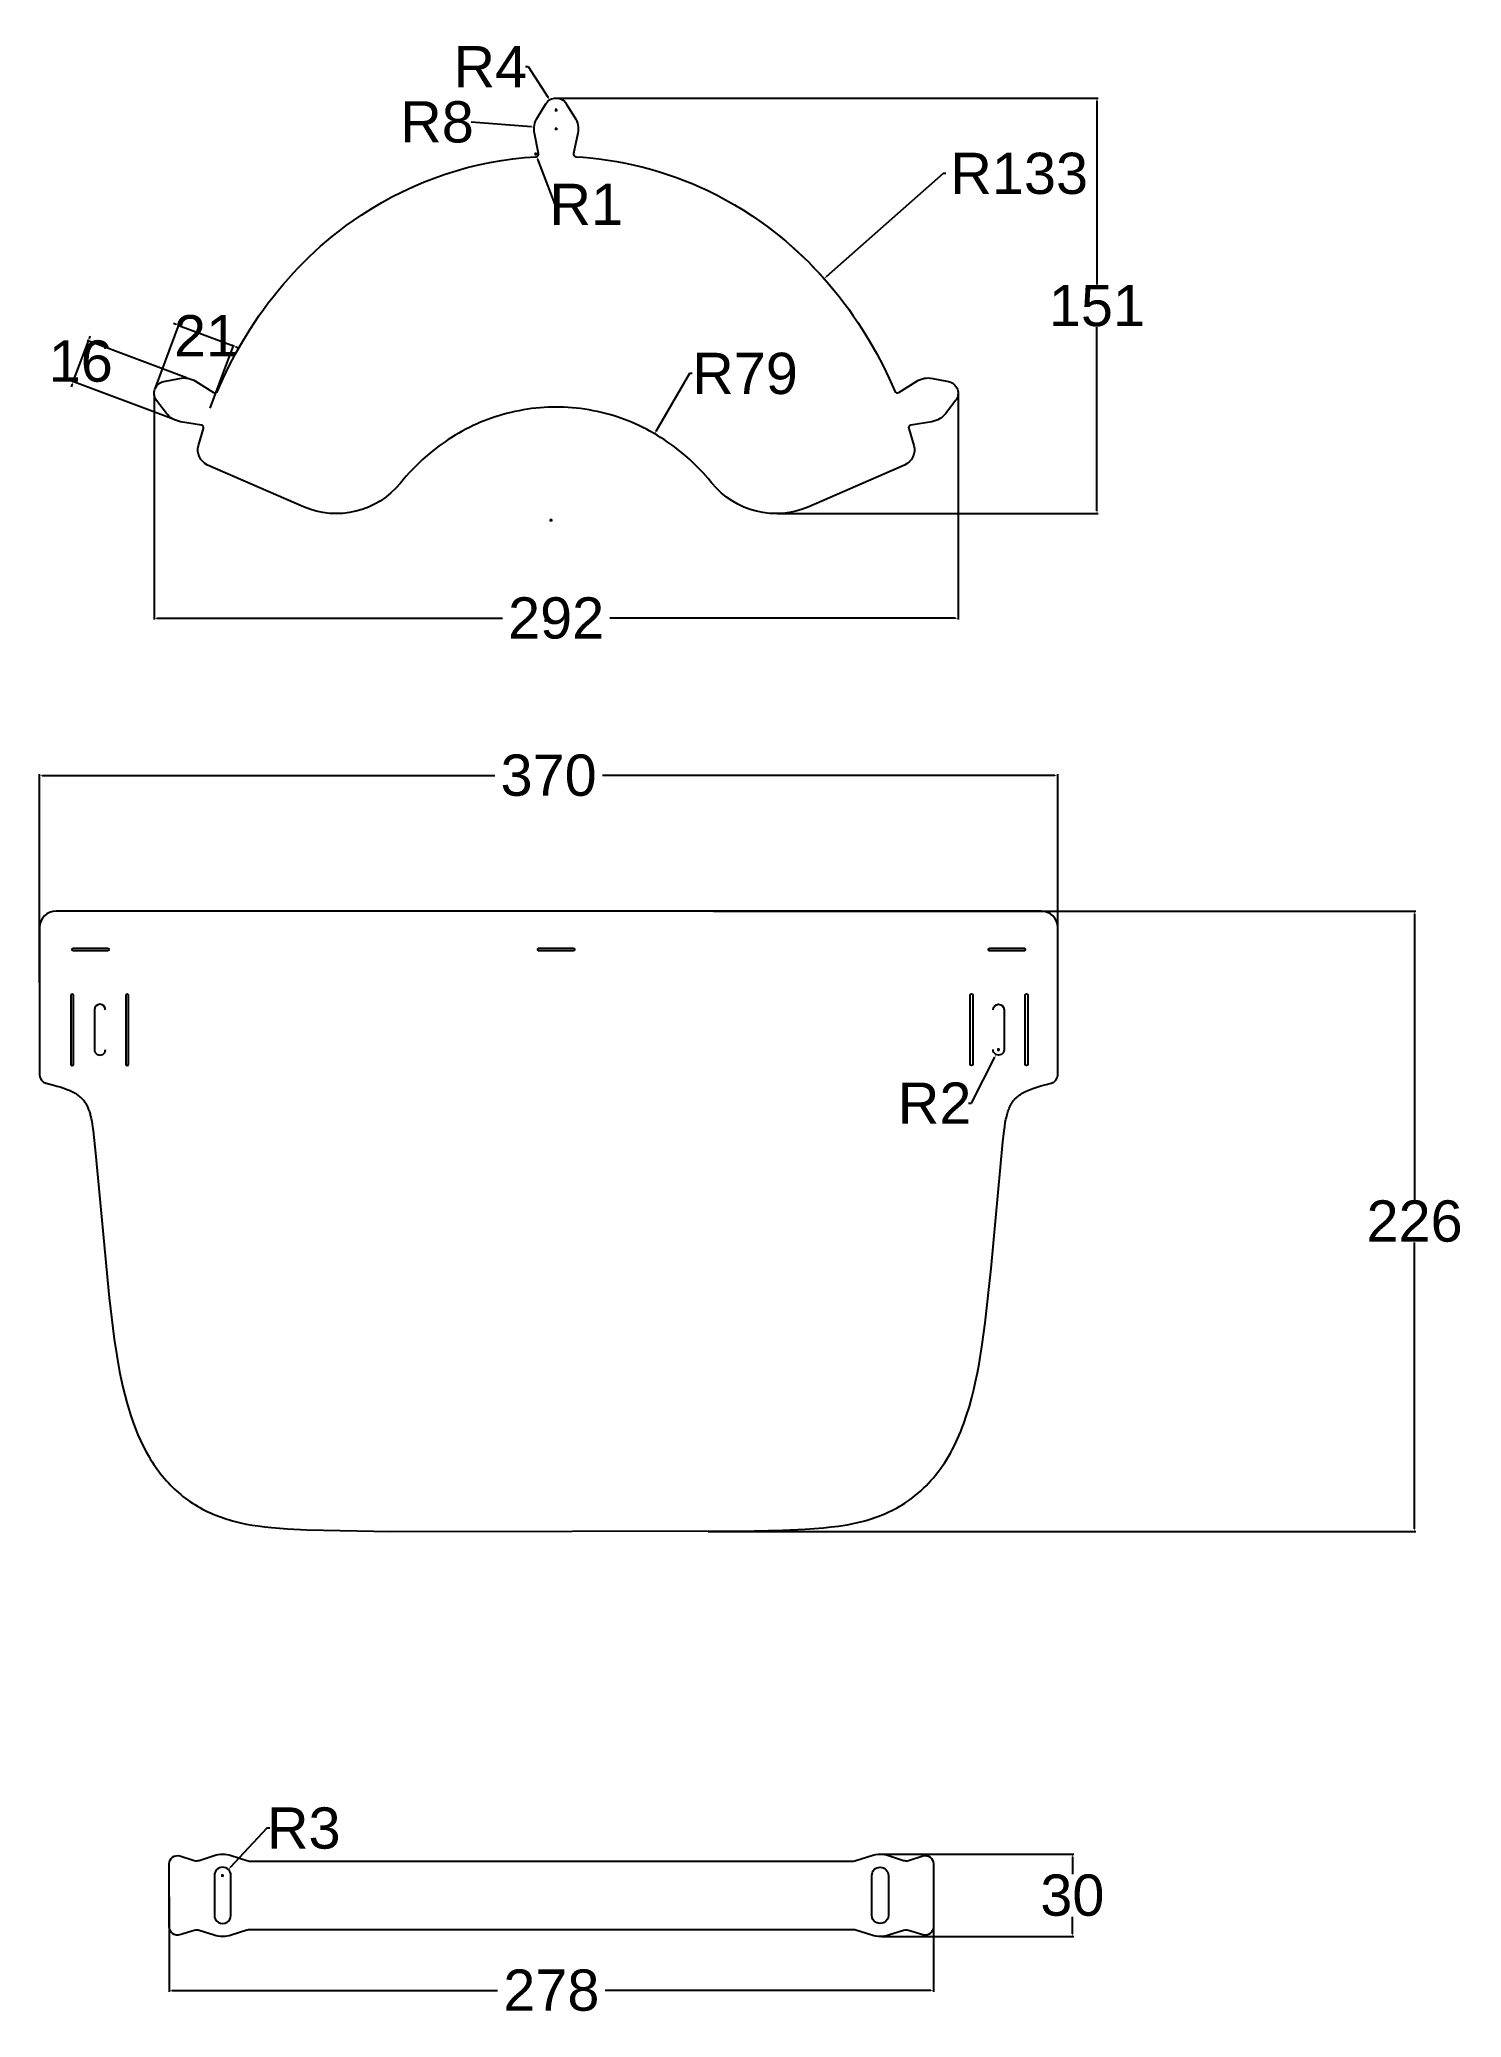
# Model space of a CAD drawing. Header units: millimetres. Extents: x -160 to 357, y -327 to 393.
import ezdxf

# ---------------------------------------------------------------- set-up
doc = ezdxf.new("R2010")
doc.units = ezdxf.units.MM
doc.header["$MEASUREMENT"] = 0
doc.layers.add('Layer 04', color=178, linetype='Continuous', true_color=0x000000)
doc.styles.add('Arial', font='')
doc.styles.get('Arial').set_extended_font_data('Arial')
doc.dimstyles.new('Default', dxfattribs={"dimtxt": 15, "dimasz": 1, "dimexe": 0.5, "dimexo": 0.5, "dimgap": 0.25, "dimtad": 0, "dimtih": 1, "dimtoh": 1, "dimdec": 0, "dimzin": 1, "dimdsep": 46, "dimtxsty": 'Arial', "dimcen": 0.5, "dimadec": 0, "dimazin": 0, "dimtfac": 1, "dimtdec": 4, "dimtix": 1, "dimtmove": 1, "dimatfit": 3, "dimfxl": 1, "dimtolj": 1, "dimtzin": 1, "dimarcsym": 0})

# ---------------------------------------------------------------- blocks, each defined once
blk = doc.blocks.new('*D1')
at = {"layer": 'Defpoints', "color": 0}
for p in [(146.12, -267.38), (146.12, -297.36), (216.02, -297.36)]:
    blk.add_point(p, dxfattribs=at)
at = {"layer": 'Layer 04', "color": 0, "lineweight": -2}
for p, q in [((146.62, -267.38), (216.52, -267.38)), ((216.02, -268.38), (216.02, -274.62)), ((216.02, -296.36), (216.02, -290.12)), ((146.62, -297.36), (216.52, -297.36))]:
    blk.add_line(p, q, dxfattribs=at)
at = {"layer": 'Layer 04', "color": 0}
for points in [[(216.19, -268.38), (215.86, -268.38), (216.02, -267.38)], [(215.86, -296.36), (216.19, -296.36), (216.02, -297.36)]]:
    blk.add_solid(points, dxfattribs=at)
at = {"layer": 'Layer 04', "color": 0, "insert": (216.02, -282.37), "char_height": 15, "attachment_point": 5, "style": 'Arial'}
blk.add_mtext('\\A1;30', dxfattribs=at)
blk = doc.blocks.new('*D2')
at = {"layer": 'Defpoints', "color": 0}
for p in [(-112.38, -282.37), (165.53, -282.37), (-112.38, -316.91)]:
    blk.add_point(p, dxfattribs=at)
at = {"layer": 'Layer 04', "color": 0, "lineweight": -2}
for p, q in [((-112.38, -282.87), (-112.38, -317.41)), ((165.53, -282.87), (165.53, -317.41)), ((-111.38, -316.91), (7.04, -316.91)), ((164.53, -316.91), (46.11, -316.91))]:
    blk.add_line(p, q, dxfattribs=at)
at = {"layer": 'Layer 04', "color": 0}
for points in [[(-111.38, -316.74), (-111.38, -317.08), (-112.38, -316.91)], [(164.53, -317.08), (164.53, -316.74), (165.53, -316.91)]]:
    blk.add_solid(points, dxfattribs=at)
at = {"layer": 'Layer 04', "color": 0, "insert": (26.57, -316.91), "char_height": 15, "attachment_point": 5, "style": 'Arial'}
blk.add_mtext('\\A1;278', dxfattribs=at)
blk = doc.blocks.new('*D3')
at = {"layer": 'Defpoints', "color": 0}
for p in [(-90.92, -272.93), (-92.98, -275.12)]:
    blk.add_point(p, dxfattribs=at)
at = {"layer": 'Layer 04', "color": 0, "lineweight": -2}
for p, q in [((-76.86, -257.97), (-90.23, -272.2)), ((-75.86, -257.97), (-76.86, -257.97))]:
    blk.add_line(p, q, dxfattribs=at)
at = {"layer": 'Layer 04', "color": 0}
for p, q in [((-93.48, -275.12), (-92.48, -275.12)), ((-92.98, -275.62), (-92.98, -274.62))]:
    blk.add_line(p, q, dxfattribs=at)
blk.add_solid([(-90.36, -272.09), (-90.11, -272.32), (-90.92, -272.93)], dxfattribs=at)
at = {"layer": 'Layer 04', "color": 0, "insert": (-63.47, -257.97), "char_height": 15, "attachment_point": 5, "style": 'Arial'}
blk.add_mtext('\\A1;R3', dxfattribs=at)
blk = doc.blocks.new('*D4')
at = {"layer": 'Defpoints', "color": 0}
for p in [(-141.78, 282.92), (-105.62, 269.38), (-111.15, 254.62)]:
    blk.add_point(p, dxfattribs=at)
at = {"layer": 'Layer 04', "color": 0, "lineweight": -2}
for p, q in [((-147.31, 268.16), (-141.78, 282.92)), ((-106.09, 269.56), (-142.25, 283.1)), ((-141.43, 283.86), (-141.08, 284.79)), ((-147.66, 267.22), (-148.01, 266.29)), ((-111.61, 254.8), (-147.78, 268.34))]:
    blk.add_line(p, q, dxfattribs=at)
at = {"layer": 'Layer 04', "color": 0}
for points in [[(-141.59, 283.92), (-141.28, 283.8), (-141.78, 282.92)], [(-147.5, 267.17), (-147.82, 267.28), (-147.31, 268.16)]]:
    blk.add_solid(points, dxfattribs=at)
at = {"layer": 'Layer 04', "color": 0, "insert": (-144.55, 275.54), "char_height": 15, "attachment_point": 5, "style": 'Arial'}
blk.add_mtext('\\A1;16', dxfattribs=at)
blk = doc.blocks.new('*D5')
at = {"layer": 'Defpoints', "color": 0}
for p in [(20.96, 350.96), (21.31, 350.03)]:
    blk.add_point(p, dxfattribs=at)
at = {"layer": 'Layer 04', "color": 0}
for p, q in [((20.46, 350.96), (21.46, 350.96)), ((20.96, 350.46), (20.96, 351.46))]:
    blk.add_line(p, q, dxfattribs=at)
at = {"layer": 'Layer 04', "color": 0, "lineweight": -2}
for p, q in [((28.01, 332.64), (21.67, 349.09)), ((29.01, 332.64), (28.01, 332.64))]:
    blk.add_line(p, q, dxfattribs=at)
at = {"layer": 'Layer 04', "color": 0}
blk.add_solid([(21.83, 349.15), (21.52, 349.03), (21.31, 350.03)], dxfattribs=at)
at = {"layer": 'Layer 04', "color": 0, "insert": (39.26, 332.64), "char_height": 15, "attachment_point": 5, "style": 'Arial'}
blk.add_mtext('\\A1;R1', dxfattribs=at)
blk = doc.blocks.new('*D6')
at = {"layer": 'Defpoints', "color": 0}
for p in [(20.32, 360.69), (28.29, 360.06)]:
    blk.add_point(p, dxfattribs=at)
at = {"layer": 'Layer 04', "color": 0, "lineweight": -2}
blk.add_line((19.32, 360.77), (-2.63, 362.53), dxfattribs=at)
at = {"layer": 'Layer 04', "color": 0}
for p, q in [((27.79, 360.06), (28.79, 360.06)), ((28.29, 359.56), (28.29, 360.56))]:
    blk.add_line(p, q, dxfattribs=at)
blk.add_solid([(19.31, 360.61), (19.34, 360.94), (20.32, 360.69)], dxfattribs=at)
at = {"layer": 'Layer 04', "color": 0, "insert": (-15.02, 362.53), "char_height": 15, "attachment_point": 5, "style": 'Arial'}
blk.add_mtext('\\A1;R8', dxfattribs=at)
blk = doc.blocks.new('*D7')
at = {"layer": 'Defpoints', "color": 0}
for p in [(25.93, 370.61), (28.3, 366.94)]:
    blk.add_point(p, dxfattribs=at)
at = {"layer": 'Layer 04', "color": 0, "lineweight": -2}
for p, q in [((17.11, 382.72), (18.11, 382.72)), ((18.11, 382.72), (25.39, 371.45))]:
    blk.add_line(p, q, dxfattribs=at)
at = {"layer": 'Layer 04', "color": 0}
for p, q in [((27.8, 366.94), (28.8, 366.94)), ((28.3, 366.44), (28.3, 367.44))]:
    blk.add_line(p, q, dxfattribs=at)
blk.add_solid([(25.25, 371.36), (25.53, 371.54), (25.93, 370.61)], dxfattribs=at)
at = {"layer": 'Layer 04', "color": 0, "insert": (4.36, 382.72), "char_height": 15, "attachment_point": 5, "style": 'Arial'}
blk.add_mtext('\\A1;R4', dxfattribs=at)
blk = doc.blocks.new('*D8')
at = {"layer": 'Defpoints', "color": 0}
for p in [(-89.07, 281.13), (-117.59, 265.45), (-97.73, 258.01)]:
    blk.add_point(p, dxfattribs=at)
at = {"layer": 'Layer 04', "color": 0, "lineweight": -2}
for p, q in [((-117.42, 265.92), (-108.76, 289.04)), ((-109.88, 288.92), (-110.81, 289.27)), ((-108.94, 288.57), (-89.07, 281.13)), ((-97.55, 258.48), (-88.9, 281.6)), ((-88.14, 280.78), (-87.2, 280.43))]:
    blk.add_line(p, q, dxfattribs=at)
at = {"layer": 'Layer 04', "color": 0}
for points in [[(-109.93, 288.76), (-109.82, 289.07), (-108.94, 288.57)], [(-88.08, 280.93), (-88.2, 280.62), (-89.07, 281.13)]]:
    blk.add_solid(points, dxfattribs=at)
at = {"layer": 'Layer 04', "color": 0, "insert": (-99.01, 284.85), "char_height": 15, "attachment_point": 5, "style": 'Arial'}
blk.add_mtext('\\A1;21', dxfattribs=at)
blk = doc.blocks.new('*D9')
at = {"layer": 'Defpoints', "color": 0}
for p in [(28.3, 371.31), (224.95, 371.31), (108.23, 220.15)]:
    blk.add_point(p, dxfattribs=at)
at = {"layer": 'Layer 04', "color": 0, "lineweight": -2}
for p, q in [((28.8, 371.31), (225.45, 371.31)), ((224.95, 370.31), (224.95, 303.48)), ((224.95, 221.15), (224.95, 287.98)), ((108.73, 220.15), (225.45, 220.15))]:
    blk.add_line(p, q, dxfattribs=at)
at = {"layer": 'Layer 04', "color": 0}
for points in [[(225.12, 370.31), (224.79, 370.31), (224.95, 371.31)], [(224.79, 221.15), (225.12, 221.15), (224.95, 220.15)]]:
    blk.add_solid(points, dxfattribs=at)
at = {"layer": 'Layer 04', "color": 0, "insert": (224.95, 295.73), "char_height": 15, "attachment_point": 5, "style": 'Arial'}
blk.add_mtext('\\A1;151', dxfattribs=at)
blk = doc.blocks.new('*D10')
at = {"layer": 'Defpoints', "color": 0}
for p in [(-117.87, 263.92), (174.48, 263.92), (174.48, 182.11)]:
    blk.add_point(p, dxfattribs=at)
at = {"layer": 'Layer 04', "color": 0, "lineweight": -2}
for p, q in [((-117.87, 263.42), (-117.87, 181.61)), ((174.48, 263.42), (174.48, 181.61)), ((-116.87, 182.11), (8.77, 182.11)), ((173.48, 182.11), (47.84, 182.11))]:
    blk.add_line(p, q, dxfattribs=at)
at = {"layer": 'Layer 04', "color": 0}
for points in [[(-116.87, 182.28), (-116.87, 181.94), (-117.87, 182.11)], [(173.48, 181.94), (173.48, 182.28), (174.48, 182.11)]]:
    blk.add_solid(points, dxfattribs=at)
at = {"layer": 'Layer 04', "color": 0, "insert": (28.3, 182.11), "char_height": 15, "attachment_point": 5, "style": 'Arial'}
blk.add_mtext('\\A1;292', dxfattribs=at)
blk = doc.blocks.new('*D11')
at = {"layer": 'Defpoints', "color": 0}
for p in [(125.77, 305.59), (26.45, 217.76)]:
    blk.add_point(p, dxfattribs=at)
at = {"layer": 'Layer 04', "color": 0, "lineweight": -2}
for p, q in [((168.99, 343.81), (126.52, 306.26)), ((169.99, 343.81), (168.99, 343.81))]:
    blk.add_line(p, q, dxfattribs=at)
at = {"layer": 'Layer 04', "color": 0}
for p, q in [((25.95, 217.76), (26.95, 217.76)), ((26.45, 217.26), (26.45, 218.26))]:
    blk.add_line(p, q, dxfattribs=at)
blk.add_solid([(126.41, 306.38), (126.63, 306.13), (125.77, 305.59)], dxfattribs=at)
at = {"layer": 'Layer 04', "color": 0, "insert": (196.67, 343.81), "char_height": 15, "attachment_point": 5, "style": 'Arial'}
blk.add_mtext('\\A1;R133', dxfattribs=at)
blk = doc.blocks.new('*D12')
at = {"layer": 'Defpoints', "color": 0}
for p in [(64.09, 249.22), (24.61, 181.35)]:
    blk.add_point(p, dxfattribs=at)
at = {"layer": 'Layer 04', "color": 0, "lineweight": -2}
for p, q in [((76.8, 271.06), (64.6, 250.08)), ((77.8, 271.06), (76.8, 271.06))]:
    blk.add_line(p, q, dxfattribs=at)
at = {"layer": 'Layer 04', "color": 0}
for p, q in [((24.11, 181.35), (25.11, 181.35)), ((24.61, 180.85), (24.61, 181.85))]:
    blk.add_line(p, q, dxfattribs=at)
blk.add_solid([(64.45, 250.16), (64.74, 250), (64.09, 249.22)], dxfattribs=at)
at = {"layer": 'Layer 04', "color": 0, "insert": (96.98, 271.06), "char_height": 15, "attachment_point": 5, "style": 'Arial'}
blk.add_mtext('\\A1;R79', dxfattribs=at)
blk = doc.blocks.new('*D13')
at = {"layer": 'Defpoints', "color": 0}
for p in [(188.28, 23.43), (189.18, 25.21)]:
    blk.add_point(p, dxfattribs=at)
at = {"layer": 'Layer 04', "color": 0, "lineweight": -2}
for p, q in [((179.31, 5.76), (187.83, 22.54)), ((178.31, 5.76), (179.31, 5.76))]:
    blk.add_line(p, q, dxfattribs=at)
at = {"layer": 'Layer 04', "color": 0}
for p, q in [((188.68, 25.21), (189.68, 25.21)), ((189.18, 24.71), (189.18, 25.71))]:
    blk.add_line(p, q, dxfattribs=at)
blk.add_solid([(187.98, 22.47), (187.68, 22.62), (188.28, 23.43)], dxfattribs=at)
at = {"layer": 'Layer 04', "color": 0, "insert": (165.91, 5.76), "char_height": 15, "attachment_point": 5, "style": 'Arial'}
blk.add_mtext('\\A1;R2', dxfattribs=at)
blk = doc.blocks.new('*D14')
at = {"layer": 'Defpoints', "color": 0}
for p in [(-159.54, 124.94), (-159.54, 49.01), (210.68, 49.01)]:
    blk.add_point(p, dxfattribs=at)
at = {"layer": 'Layer 04', "color": 0, "lineweight": -2}
for p, q in [((-159.54, 49.51), (-159.54, 125.44)), ((-158.54, 124.94), (6.04, 124.94)), ((209.68, 124.94), (45.11, 124.94)), ((210.68, 49.51), (210.68, 125.44))]:
    blk.add_line(p, q, dxfattribs=at)
at = {"layer": 'Layer 04', "color": 0}
for points in [[(-158.54, 125.11), (-158.54, 124.77), (-159.54, 124.94)], [(209.68, 124.77), (209.68, 125.11), (210.68, 124.94)]]:
    blk.add_solid(points, dxfattribs=at)
at = {"layer": 'Layer 04', "color": 0, "insert": (25.57, 124.94), "char_height": 15, "attachment_point": 5, "style": 'Arial'}
blk.add_mtext('\\A1;370', dxfattribs=at)
blk = doc.blocks.new('*D15')
at = {"layer": 'Defpoints', "color": 0}
for p in [(84.97, 75.62), (83.07, -150.05), (340.46, -150.05)]:
    blk.add_point(p, dxfattribs=at)
at = {"layer": 'Layer 04', "color": 0, "lineweight": -2}
for p, q in [((85.47, 75.62), (340.96, 75.62)), ((340.46, 74.62), (340.46, -29.46)), ((340.46, -149.05), (340.46, -44.96)), ((83.57, -150.05), (340.96, -150.05))]:
    blk.add_line(p, q, dxfattribs=at)
at = {"layer": 'Layer 04', "color": 0}
for points in [[(340.63, 74.62), (340.29, 74.62), (340.46, 75.62)], [(340.29, -149.05), (340.63, -149.05), (340.46, -150.05)]]:
    blk.add_solid(points, dxfattribs=at)
at = {"layer": 'Layer 04', "color": 0, "insert": (340.46, -37.21), "char_height": 15, "attachment_point": 5, "style": 'Arial'}
blk.add_mtext('\\A1;226', dxfattribs=at)

msp = doc.modelspace()

# ---------------------------------------------------------------- linework, layer by layer
at = {"layer": 'Layer 04', "color": 4, "true_color": 0x21ffff}
for points in [[(98.78, 328.93), (98.69, 329), (102.01, 326.76), (104.59, 324.91), (107.12, 323.01), (109.61, 321.04), (111.78, 319.24), (113.92, 317.39), (116.01, 315.51), (118.07, 313.57), (120.01, 311.67), (121.92, 309.72), (123.79, 307.74), (125.62, 305.73), (127.52, 303.55), (129.38, 301.33), (131.19, 299.07), (132.96, 296.78), (134.68, 294.46), (136.35, 292.1), (137.98, 289.71), (139.56, 287.28), (140.95, 285.07), (142.29, 282.83), (144.87, 278.29), (147.18, 273.86), (149.36, 269.36), (151.44, 264.68, 0.460753), (152.89, 264.22), (159.42, 268.3, -0.191374), (165.23, 269.35), (170.97, 268.2, -0.555652), (173.57, 261.25), (170, 256.62, -0.191374), (164.92, 253.6), (157.32, 252.38, 0.461057), (156.53, 251.09), (158.39, 244.99, -0.375676), (155.02, 237.84), (120.23, 222.66, -0.337556), (84.91, 231.29), (83.55, 232.92), (81.74, 234.96), (80.81, 235.96), (79.86, 236.94), (77.91, 238.86), (76.91, 239.79), (75.9, 240.7), (73.94, 242.37), (71.92, 243.97), (70.86, 244.78), (69.78, 245.56), (68.68, 246.32), (67.57, 247.07), (66.31, 247.88), (65.03, 248.66), (63.74, 249.42), (62.43, 250.15), (61.11, 250.86), (59.77, 251.53), (58.42, 252.18), (57.06, 252.8), (55.76, 253.36), (54.46, 253.9), (53.14, 254.4), (51.82, 254.89), (50.45, 255.35), (49.08, 255.79), (47.7, 256.19), (46.31, 256.57), (44.81, 256.95), (43.31, 257.29), (41.79, 257.6), (40.27, 257.88), (38.74, 258.13), (37.21, 258.34), (35.67, 258.52), (34.13, 258.66), (32.68, 258.77), (31.22, 258.84), (29.77, 258.89), (28.31, 258.9), (26.85, 258.89), (25.4, 258.84), (23.94, 258.77), (22.49, 258.66), (20.94, 258.51), (19.4, 258.34), (17.87, 258.12), (16.34, 257.88), (14.81, 257.6), (13.3, 257.29), (11.79, 256.94), (10.28, 256.57), (8.9, 256.19), (7.51, 255.78), (6.14, 255.34), (4.78, 254.88), (3.46, 254.4), (2.14, 253.89), (0.84, 253.36), (-0.45, 252.8), (-1.82, 252.18), (-3.17, 251.53), (-4.5, 250.86), (-5.82, 250.15), (-7.13, 249.42), (-8.42, 248.66), (-9.7, 247.88), (-10.96, 247.07), (-12.06, 246.32), (-13.16, 245.56), (-14.24, 244.78), (-15.3, 243.97), (-17.32, 242.37), (-19.28, 240.7), (-20.3, 239.79), (-21.3, 238.85), (-22.28, 237.9), (-23.25, 236.94), (-24.2, 235.96), (-25.13, 234.96), (-26.05, 233.94), (-26.94, 232.92), (-28.3, 231.28, -0.33748), (-63.62, 222.66), (-98.41, 237.84, -0.375722), (-101.78, 244.99), (-99.91, 251.08, 0.460909), (-100.71, 252.38), (-108.32, 253.6, -0.191374), (-113.4, 256.62), (-116.97, 261.25, -0.555652), (-114.36, 268.2), (-108.63, 269.35, -0.191374), (-102.82, 268.3), (-96.28, 264.21, 0.460716), (-94.83, 264.67), (-92.75, 269.36), (-90.57, 273.86), (-88.26, 278.28), (-85.68, 282.83), (-84.34, 285.06), (-82.96, 287.27), (-81.37, 289.7), (-79.75, 292.09), (-78.07, 294.44), (-76.36, 296.77), (-74.59, 299.06), (-72.78, 301.32), (-70.92, 303.53), (-69.02, 305.71), (-67.19, 307.73), (-65.32, 309.71), (-63.41, 311.65), (-61.47, 313.56), (-59.41, 315.49), (-57.32, 317.38), (-55.18, 319.22), (-53.01, 321.02), (-50.52, 322.99), (-47.99, 324.9), (-45.41, 326.75), (-42.34, 328.83, -0.132261), (21.01, 349.96, 0.456353), (21.94, 351.16), (20.45, 358.47, -0.191374), (21.5, 364.28), (24.59, 369.25, -0.555652), (32.01, 369.25), (35.1, 364.28, -0.191374), (36.15, 358.47), (34.67, 351.16, 0.456368), (35.59, 349.96), (38.11, 349.79), (40.62, 349.57), (43.87, 349.21), (47.12, 348.76), (50.36, 348.23), (53.58, 347.62), (56.78, 346.93), (59.97, 346.15), (63.13, 345.3), (66.27, 344.36), (69.17, 343.42), (72.05, 342.41), (74.9, 341.33), (77.72, 340.18), (80.46, 338.99), (83.17, 337.74), (86.56, 336.06), (89.9, 334.29), (93.19, 332.42), (96.42, 330.46), (99.6, 328.41), (102.72, 326.27), (105.77, 324.04), (108.76, 321.73), (111.69, 319.34), (114.54, 316.87), (117.32, 314.32), (120.03, 311.69), (122.66, 308.99), (125.21, 306.22), (127.68, 303.39), (130.07, 300.48)], [(-135.59, 39.72, 0.999872), (-139.6, 39.72), (-139.59, 25.22, 1.00001), (-135.59, 25.22)], [(187.19, 39.72, -0.999872), (191.19, 39.72), (191.19, 25.22, -1.00001), (187.19, 25.22)]]:
    msp.add_lwpolyline(points, format="xyb", dxfattribs=at)
for points in [[(-31.93, 75.62), (-153.51, 75.62), (-153.56, 75.62, 0.410885), (-159.54, 69.67), (-159.54, 69.61), (-159.54, 15.97), (-159.54, 15.94, 0.343855), (-157.2, 13.04), (-157.17, 13.03), (-154.39, 12.31), (-153.24, 11.99), (-152.1, 11.64), (-151.11, 11.32), (-150.12, 10.97), (-149.26, 10.63), (-148.83, 10.45), (-148.4, 10.27), (-148.03, 10.09), (-147.65, 9.91), (-147.28, 9.72), (-146.92, 9.52), (-146.59, 9.33), (-146.27, 9.14), (-145.96, 8.93), (-145.65, 8.72), (-145.38, 8.53), (-145.12, 8.32), (-144.87, 8.11), (-144.62, 7.9), (-144.38, 7.67), (-144.15, 7.44), (-143.92, 7.2), (-143.7, 6.95), (-143.49, 6.7), (-143.29, 6.43), (-143.09, 6.16), (-142.91, 5.89), (-142.73, 5.6), (-142.56, 5.31), (-142.39, 5.01), (-142.24, 4.71), (-142.09, 4.39), (-141.95, 4.07), (-141.82, 3.75), (-141.69, 3.43), (-141.56, 3.04), (-141.43, 2.65), (-141.31, 2.26), (-141.19, 1.86), (-141.08, 1.43), (-140.97, 1), (-140.78, 0.13), (-140.58, -0.89), (-140.4, -1.91), (-140.05, -4.34), (-139.17, -12.38), (-134.28, -65.04), (-132.41, -80.05), (-131.49, -86), (-130.42, -91.93), (-129.23, -97.56), (-128.55, -100.36), (-127.81, -103.15), (-127.12, -105.56), (-126.36, -107.96), (-125.55, -110.33), (-124.66, -112.69), (-123.79, -114.82), (-122.86, -116.92), (-121.86, -118.99), (-120.79, -121.03), (-119.73, -122.89), (-119.18, -123.8), (-118.61, -124.71), (-118.03, -125.6), (-117.43, -126.48), (-116.81, -127.35), (-116.18, -128.21), (-115.52, -129.07), (-114.84, -129.91), (-114.15, -130.74), (-113.43, -131.56), (-112.7, -132.36), (-111.96, -133.14), (-111.19, -133.9), (-110.41, -134.65), (-109.67, -135.32), (-108.92, -135.98), (-108.16, -136.62), (-107.38, -137.25), (-106.55, -137.89), (-105.71, -138.5), (-104.85, -139.1), (-103.98, -139.68), (-103.07, -140.26), (-102.15, -140.81), (-101.22, -141.35), (-100.27, -141.86), (-99.32, -142.35), (-98.35, -142.82), (-97.37, -143.28), (-96.39, -143.71), (-95.41, -144.11), (-94.42, -144.49), (-93.43, -144.86), (-92.43, -145.21), (-91.43, -145.53), (-90.44, -145.84), (-89.44, -146.13), (-88.43, -146.4), (-86.42, -146.88), (-84.39, -147.3), (-82.27, -147.68), (-80.14, -148), (-77.65, -148.31), (-75.16, -148.58), (-69.35, -149.03), (-62.39, -149.4), (-31.93, -150.05), (100.37, -149.8), (110.73, -149.51), (118.88, -149.13), (125.53, -148.65), (128.29, -148.37), (131.03, -148.04), (133.29, -147.7), (134.15, -147.56), (135.86, -147.24), (137.94, -146.8), (138.99, -146.55), (140.03, -146.28), (141.08, -145.98), (142.13, -145.67), (143.18, -145.34), (144.21, -144.99), (145.24, -144.62), (146.27, -144.23), (147.28, -143.81), (148.29, -143.38), (149.32, -142.91), (150.34, -142.42), (151.34, -141.9), (152.34, -141.36), (153.25, -140.84), (154.16, -140.3), (155.05, -139.73), (155.93, -139.15), (156.98, -138.42), (158, -137.65), (159.01, -136.86), (160, -136.05), (160.96, -135.2), (161.91, -134.32), (162.83, -133.42), (163.72, -132.49), (164.61, -131.52), (165.47, -130.53), (166.31, -129.52), (167.12, -128.49), (167.93, -127.39), (168.72, -126.28), (169.47, -125.15), (170.21, -124), (170.95, -122.77), (171.66, -121.53), (172.34, -120.28), (173, -119.01), (173.64, -117.69), (174.26, -116.36), (174.85, -115.02), (175.42, -113.66), (176, -112.2), (176.55, -110.73), (177.57, -107.76), (178.57, -104.53), (179.47, -101.26), (180.18, -98.38), (180.84, -95.49), (181.5, -92.29), (182.1, -89.08), (183.27, -81.97), (184.36, -74.14), (186.52, -54.4), (190.74, -8.27), (191.21, -4.25), (191.41, -2.79), (191.64, -1.33), (191.88, -0.09), (192.01, 0.52), (192.15, 1.14), (192.27, 1.61), (192.4, 2.08), (192.54, 2.55), (192.7, 3.02), (192.87, 3.5), (193.06, 3.98), (193.16, 4.22), (193.27, 4.45), (193.38, 4.69), (193.49, 4.92), (193.61, 5.13), (193.72, 5.34), (193.84, 5.54), (193.97, 5.75), (194.1, 5.95), (194.23, 6.15), (194.37, 6.35), (194.51, 6.54), (194.65, 6.71), (194.79, 6.89), (194.94, 7.06), (195.09, 7.23), (195.24, 7.39), (195.4, 7.55), (195.56, 7.71), (195.73, 7.86), (195.91, 8.03), (196.11, 8.19), (196.3, 8.35), (196.5, 8.51), (196.71, 8.66), (196.91, 8.8), (197.12, 8.94), (197.33, 9.08), (197.57, 9.23), (197.8, 9.37), (198.28, 9.64), (198.77, 9.9), (199.27, 10.14), (199.84, 10.4), (200.42, 10.64), (201.01, 10.87), (201.6, 11.09), (202.33, 11.34), (203.07, 11.59), (204.56, 12.04), (206.44, 12.55), (208.33, 13.03, 0.342891), (210.68, 15.91), (210.68, 69.64, 0.412499), (204.7, 75.62)], [(-134.86, 62.12, -0.995101), (-134.85, 61.12), (-134.86, 61.12), (-147.18, 61.12), (-147.2, 61.12, -0.99055), (-147.2, 62.12), (-147.17, 62.12)], [(21.61, 61.62), (21.61, 61.63), (21.61, 61.65), (21.61, 61.66), (21.61, 61.67), (21.61, 61.68), (21.62, 61.69), (21.62, 61.71), (21.62, 61.72), (21.62, 61.73), (21.62, 61.74), (21.63, 61.75), (21.63, 61.77), (21.64, 61.78), (21.64, 61.79), (21.64, 61.8), (21.65, 61.81), (21.65, 61.82), (21.66, 61.83), (21.66, 61.84), (21.67, 61.86), (21.67, 61.87), (21.68, 61.88), (21.69, 61.89), (21.69, 61.9), (21.7, 61.91), (21.71, 61.92), (21.71, 61.93), (21.72, 61.94), (21.73, 61.95), (21.74, 61.96), (21.75, 61.96), (21.75, 61.97), (21.76, 61.98), (21.77, 61.99), (21.78, 62), (21.79, 62.01), (21.8, 62.01), (21.81, 62.02), (21.82, 62.03), (21.83, 62.03), (21.84, 62.04), (21.85, 62.05), (21.86, 62.05), (21.87, 62.06), (21.88, 62.07), (21.89, 62.07), (21.9, 62.08), (21.91, 62.08), (21.92, 62.09), (21.93, 62.09), (21.94, 62.09), (21.96, 62.1), (21.97, 62.1), (21.98, 62.1), (21.99, 62.11), (22, 62.11), (22.01, 62.11), (22.02, 62.11), (22.03, 62.12), (22.04, 62.12), (22.05, 62.12), (22.06, 62.12), (22.07, 62.12), (22.09, 62.12), (22.11, 62.12), (34.45, 62.12), (34.46, 62.12, -0.977564), (34.46, 61.12), (34.45, 61.12), (22.1, 61.12), (22.09, 61.12), (22.07, 61.12), (22.06, 61.12), (22.05, 61.13), (22.04, 61.13), (22.03, 61.13), (22.02, 61.13), (22, 61.13), (21.99, 61.14), (21.98, 61.14), (21.97, 61.14), (21.96, 61.14), (21.95, 61.15), (21.94, 61.15), (21.93, 61.16), (21.92, 61.16), (21.91, 61.17), (21.9, 61.17), (21.89, 61.18), (21.87, 61.18), (21.86, 61.19), (21.85, 61.19), (21.84, 61.2), (21.83, 61.2), (21.83, 61.21), (21.82, 61.22), (21.81, 61.22), (21.8, 61.23), (21.79, 61.24), (21.78, 61.25), (21.77, 61.25), (21.76, 61.26), (21.75, 61.27), (21.75, 61.28), (21.74, 61.29), (21.73, 61.3), (21.72, 61.31), (21.71, 61.32), (21.71, 61.33), (21.7, 61.34), (21.69, 61.35), (21.69, 61.36), (21.68, 61.37), (21.67, 61.38), (21.67, 61.39), (21.66, 61.4), (21.66, 61.41), (21.65, 61.42), (21.65, 61.43), (21.64, 61.44), (21.64, 61.45), (21.64, 61.46), (21.63, 61.48), (21.63, 61.49), (21.63, 61.5), (21.62, 61.51), (21.62, 61.52), (21.62, 61.54), (21.62, 61.55), (21.61, 61.56), (21.61, 61.57), (21.61, 61.59), (21.61, 61.6), (21.61, 61.61)], [(186, 62.12), (198.33, 62.12), (198.36, 62.12), (198.37, 62.12), (198.38, 62.12), (198.39, 62.12), (198.41, 62.12), (198.42, 62.12), (198.43, 62.11), (198.44, 62.11), (198.45, 62.11), (198.47, 62.11), (198.48, 62.1), (198.49, 62.1), (198.5, 62.1), (198.51, 62.09), (198.52, 62.09), (198.53, 62.08), (198.55, 62.08), (198.56, 62.07), (198.57, 62.07), (198.58, 62.06), (198.59, 62.06), (198.6, 62.05), (198.61, 62.04), (198.62, 62.04), (198.63, 62.03), (198.64, 62.02), (198.65, 62.02), (198.66, 62.01), (198.67, 62), (198.68, 61.99), (198.69, 61.99), (198.69, 61.98), (198.7, 61.97), (198.71, 61.96), (198.72, 61.95), (198.73, 61.94), (198.73, 61.93), (198.74, 61.92), (198.75, 61.91), (198.76, 61.9), (198.76, 61.89), (198.77, 61.88), (198.77, 61.87), (198.78, 61.86), (198.79, 61.85), (198.79, 61.84), (198.8, 61.83), (198.8, 61.82), (198.81, 61.81), (198.81, 61.8), (198.81, 61.79), (198.82, 61.78), (198.82, 61.76), (198.83, 61.75), (198.83, 61.74), (198.83, 61.73), (198.83, 61.72), (198.84, 61.71), (198.84, 61.69), (198.84, 61.68), (198.84, 61.67), (198.84, 61.66), (198.84, 61.65), (198.84, 61.63), (198.84, 61.62), (198.84, 61.61), (198.84, 61.6), (198.84, 61.59), (198.84, 61.57), (198.84, 61.56), (198.84, 61.55), (198.84, 61.54), (198.83, 61.53), (198.83, 61.51), (198.83, 61.5), (198.83, 61.49), (198.82, 61.48), (198.82, 61.47), (198.81, 61.46), (198.81, 61.44), (198.81, 61.43), (198.8, 61.42), (198.8, 61.41), (198.79, 61.4), (198.79, 61.39), (198.78, 61.38), (198.77, 61.37), (198.77, 61.36), (198.76, 61.35), (198.75, 61.34), (198.75, 61.33), (198.74, 61.32), (198.73, 61.31), (198.72, 61.3), (198.72, 61.29), (198.71, 61.28), (198.7, 61.27), (198.69, 61.26), (198.68, 61.26), (198.67, 61.25), (198.67, 61.24), (198.66, 61.23), (198.65, 61.23), (198.64, 61.22), (198.63, 61.21), (198.62, 61.21), (198.61, 61.2), (198.6, 61.19), (198.59, 61.19), (198.58, 61.18), (198.57, 61.18), (198.56, 61.17), (198.55, 61.17), (198.54, 61.16), (198.53, 61.16), (198.51, 61.15), (198.5, 61.15), (198.49, 61.14), (198.48, 61.14), (198.47, 61.14), (198.46, 61.14), (198.45, 61.13), (198.44, 61.13), (198.42, 61.13), (198.41, 61.13), (198.4, 61.13), (198.39, 61.12), (198.38, 61.12), (198.36, 61.12), (198.34, 61.12), (186.01, 61.12, -1.01287)], [(-148.2, 44.97), (-148.2, 19.97, 1), (-147.2, 19.97), (-147.2, 44.97, 1)], [(-128.2, 44.97), (-128.2, 19.97, 1), (-127.2, 19.97), (-127.2, 44.97, 1)], [(179.8, 44.97), (179.8, 19.97, -1), (178.8, 19.97), (178.8, 44.97, -1)], [(199.8, 44.97), (199.8, 19.97, -1), (198.8, 19.97), (198.8, 44.97, -1)], [(-83.26, -294.87, 0.078613), (-84.18, -295.01), (-89.89, -296.87, -0.158204), (-96.06, -296.87), (-101.47, -295.11, 0.154243), (-103.27, -295.1), (-108.49, -296.7, -0.504555), (-112.38, -293.84), (-112.38, -270.9, -0.504555), (-108.49, -268.03), (-103.27, -269.64, 0.154243), (-101.47, -269.62), (-96.06, -267.87, -0.158204), (-89.89, -267.87), (-84.18, -269.72, 0.078613), (-83.26, -269.87), (136.41, -269.87, 0.078613), (137.33, -269.72), (143.04, -267.87, -0.158204), (149.21, -267.87), (154.62, -269.62, 0.154243), (156.42, -269.64), (161.64, -268.03, -0.504555), (165.53, -270.9), (165.53, -293.84, -0.504555), (161.64, -296.7), (156.42, -295.1, 0.154243), (154.62, -295.11), (149.21, -296.87, -0.158204), (143.04, -296.87), (137.33, -295.01, 0.078613), (136.41, -294.87)], [(-89.97, -275.12, 0.999928), (-95.97, -275.12), (-95.97, -289.62, 1.000045), (-89.97, -289.62)], [(143.12, -275.12, -0.999928), (149.12, -275.12), (149.12, -289.62, -1.000045), (143.12, -289.62)]]:
    msp.add_lwpolyline(points, format="xyb", close=True, dxfattribs=at)

# ---------------------------------------------------------------- dimensions: what is measured, and where the dimension line sits
at = {"layer": 'Layer 04', "color": 49, "true_color": 0x3f3f3f}
for center, mpoint, picture, middle in [((28.3, 366.94), (25.93, 370.61), '*D7', (18.11, 382.72)), ((28.29, 360.06), (20.32, 360.69), '*D6', (-2.63, 362.53)), ((26.45, 217.76), (125.77, 305.59), '*D11', (168.99, 343.81)), ((20.96, 350.96), (21.31, 350.03), '*D5', (28.01, 332.64)), ((24.61, 181.35), (64.09, 249.22), '*D12', (76.8, 271.06)), ((189.18, 25.21), (188.28, 23.43), '*D13', (179.31, 5.76)), ((-92.98, -275.12), (-90.92, -272.93), '*D3', (-76.86, -257.97))]:
    dim = msp.add_radius_dim(center=center, mpoint=mpoint, dimstyle='Default', override={"dimtad": 0, "dimtofl": 0}, dxfattribs=at)
    dim.commit()
    dim.dimension.update_dxf_attribs({"geometry": picture, "text_midpoint": middle, "dimtype": 164})
for base, p1, p2, picture, middle in [((224.95, 371.31), (108.23, 220.15), (28.3, 371.31), '*D9', (224.95, 295.73)), ((340.46, -150.05), (84.97, 75.62), (83.07, -150.05), '*D15', (340.46, -37.21)), ((216.02, -297.36), (146.12, -267.38), (146.12, -297.36), '*D1', (216.02, -282.37))]:
    dim = msp.add_linear_dim(base=base, p1=p1, p2=p2, angle=90, dimstyle='Default', dxfattribs=at)
    dim.commit()
    dim.dimension.update_dxf_attribs({"geometry": picture, "text_midpoint": middle})
for p1, p2, distance, picture, middle in [((-117.59, 265.45), (-97.73, 258.01), 24.68, '*D8', (-99.01, 284.85)), ((-111.15, 254.62), (-105.62, 269.38), 38.62, '*D4', (-144.55, 275.54))]:
    dim = msp.add_aligned_dim(p1=p1, p2=p2, distance=distance, dimstyle='Default', dxfattribs=at)
    dim.commit()
    dim.dimension.update_dxf_attribs({"geometry": picture, "text_midpoint": middle})
for base, p1, p2, picture, middle in [((174.48, 182.11), (-117.87, 263.92), (174.48, 263.92), '*D10', (28.3, 182.11)), ((-159.54, 124.94), (210.68, 49.01), (-159.54, 49.01), '*D14', (25.57, 124.94)), ((-112.38, -316.91), (165.53, -282.37), (-112.38, -282.37), '*D2', (26.57, -316.91))]:
    dim = msp.add_linear_dim(base=base, p1=p1, p2=p2, dimstyle='Default', dxfattribs=at)
    dim.commit()
    dim.dimension.update_dxf_attribs({"geometry": picture, "text_midpoint": middle})

doc.saveas('drawing.dxf')
